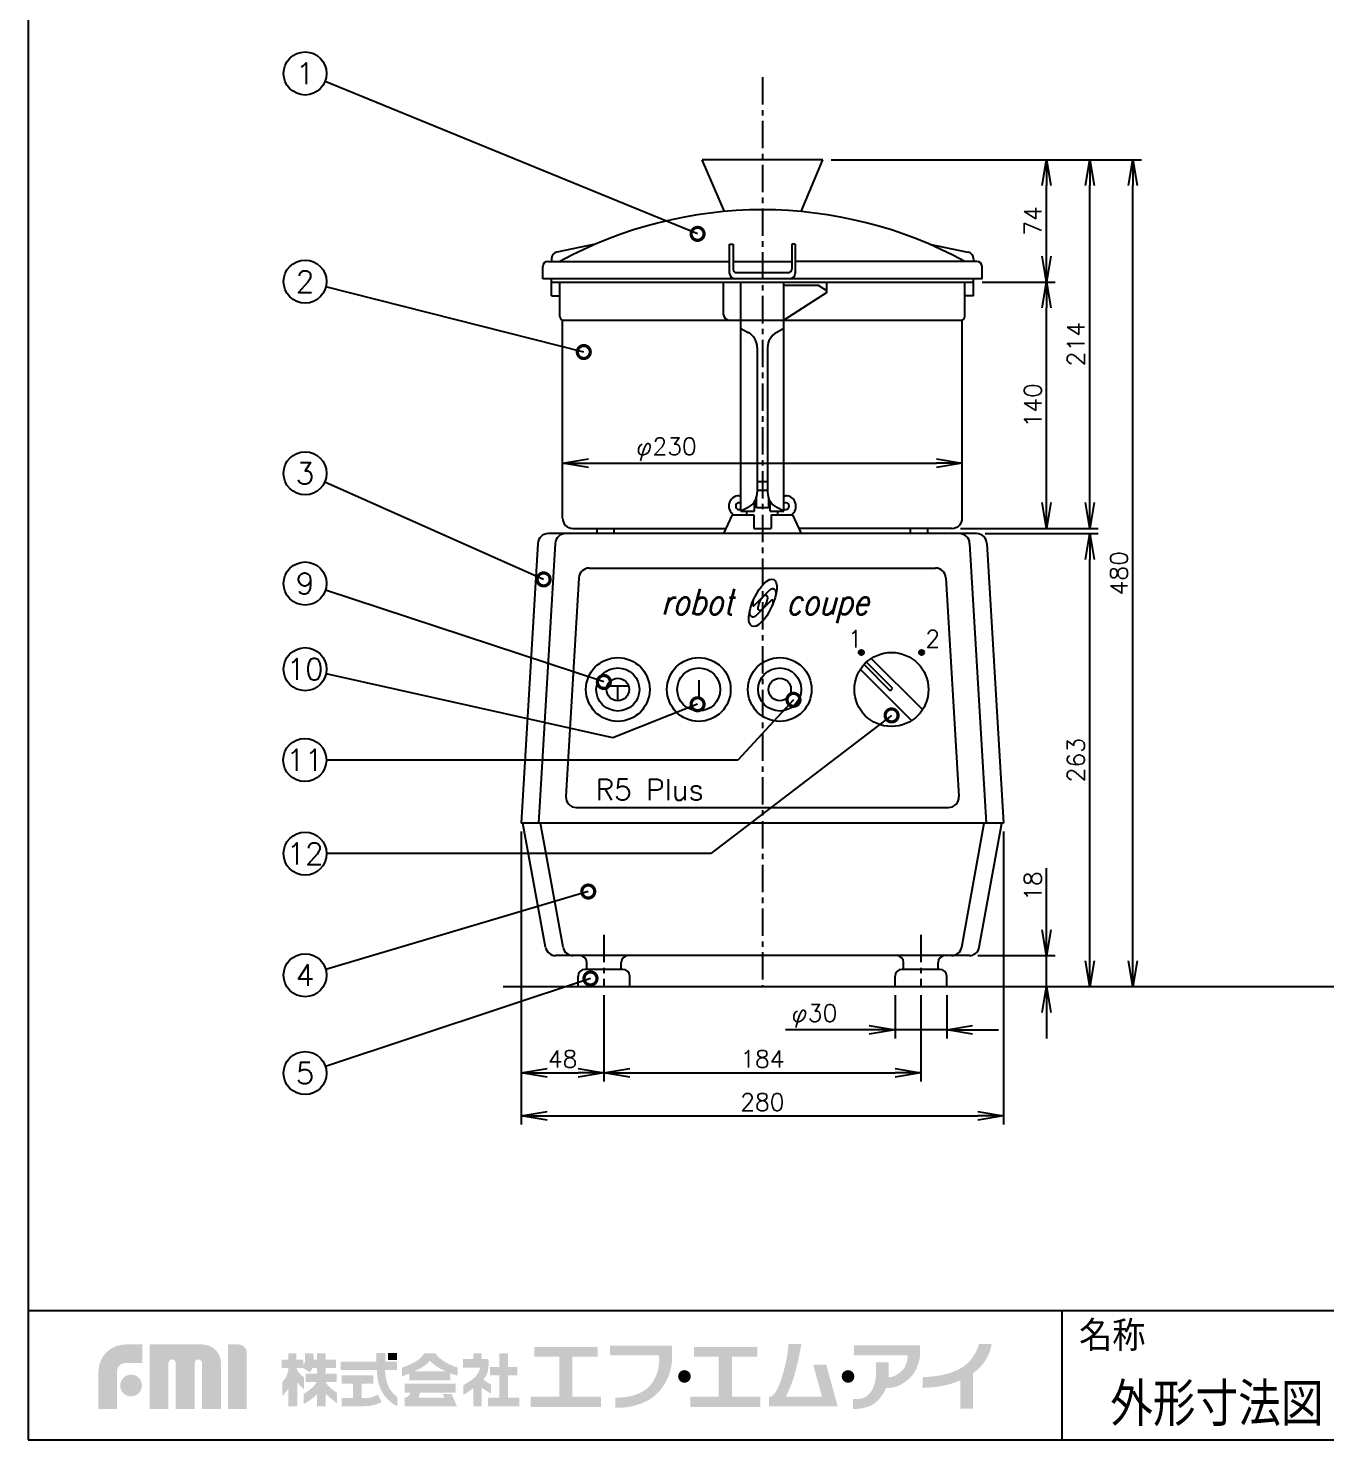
# Model space of a CAD drawing. Extents: x 115 to 2025, y 0 to 1377.
# Drawn here: x 115 to 868, y 0 to 819 of the extents above; entities that cross this region are included whole.
import ezdxf
from ezdxf.enums import TextEntityAlignment as Align

# ---------------------------------------------------------------- set-up
doc = ezdxf.new("R2010")
doc.units = 0
doc.header["$LTSCALE"] = 0.5
doc.header["$PDMODE"] = 3
doc.linetypes.add('CENTER', pattern=[50.8, 31.75, -6.35, 6.35, -6.35])
doc.layers.get('0').update_dxf_attribs({"linetype": 'CONTINUOUS'})
doc.layers.get('DEFPOINTS').update_dxf_attribs({"linetype": 'CONTINUOUS'})
for name, color, linetype in [('DANMEN', 7, 'CONTINUOUS'), ('SUNPOU', 7, 'CONTINUOUS'), ('WAKU', 7, 'CONTINUOUS')]:
    doc.layers.add(name, color=color, linetype=linetype)
doc.styles.get("Standard").update_dxf_attribs({"font": 'ROMANS', "bigfont": 'EXTFONT.shx'})
doc.dimstyles.get("Standard").update_dxf_attribs({"dimscale": 5, "dimtxt": 2, "dimasz": 3, "dimexe": 1, "dimexo": 1, "dimgap": 0.6, "dimtad": 3, "dimdec": 0, "dimzin": 0, "dimdsep": 46, "dimtxsty": 'STANDARD', "dimblk1": 'OPEN', "dimblk2": 'OPEN', "dimsah": 1, "dimcen": 1.5, "dimadec": 0, "dimazin": 0, "dimtfac": 1, "dimtdec": 0, "dimtmove": 0, "dimatfit": 0, "dimldrblk": 'DOTSMALL', "dimfxl": 1, "dimtvp": 1, "dimtolj": 1, "dimtzin": 0, "dimarcsym": 0})

# ---------------------------------------------------------------- blocks, each defined once
blk = doc.blocks.new('_DotSmall')
at = {"color": 0, "linetype": 'ByBlock', "const_width": 0.5}
blk.add_lwpolyline([(-0.0625, 0, 1), (0.0625, 0, 1)], format="xyb", close=True, dxfattribs=at)
blk = doc.blocks.new('_OPEN')
at = {"color": 0, "linetype": 'ByBlock'}
for p, q in [((-1, 0.167), (0, 0)), ((0, 0), (-1, -0.167)), ((0, 0), (-1, 0))]:
    blk.add_line(p, q, dxfattribs=at)
blk = doc.blocks.new('*D6')
at = {"layer": 'DEFPOINTS', "color": 0}
for p in [(425.18, 567.02), (657.18, 567.02), (657.18, 567.02)]:
    blk.add_point(p, dxfattribs=at)
at = {"layer": 'SUNPOU', "color": 0, "lineweight": -2}
blk.add_line((440.18, 567.02), (642.18, 567.02), dxfattribs=at)
at = {"layer": 'SUNPOU', "color": 0, "lineweight": -2, "xscale": 15, "yscale": 15, "zscale": 15, "rotation": 180}
blk.add_blockref('_OPEN', (425.18, 567.02), dxfattribs=at)
at = {"layer": 'SUNPOU', "color": 0, "lineweight": -2, "xscale": 15, "yscale": 15, "zscale": 15}
blk.add_blockref('_OPEN', (657.18, 567.02), dxfattribs=at)
at = {"layer": 'SUNPOU', "color": 0, "insert": (485.5, 575.02), "char_height": 10, "attachment_point": 5}
blk.add_mtext('\\A1;φ230', dxfattribs=at)
blk = doc.blocks.new('*D7')
at = {"layer": 'DEFPOINTS', "color": 0}
for p in [(618.18, 263.04), (648.18, 263.04), (618.18, 238.04)]:
    blk.add_point(p, dxfattribs=at)
at = {"layer": 'SUNPOU', "color": 0, "lineweight": -2}
for p, q in [((618.18, 258.04), (618.18, 233.04)), ((648.18, 258.04), (648.18, 233.04)), ((603.18, 238.04), (554.56, 238.04)), ((648.18, 238.04), (618.18, 238.04)), ((663.18, 238.04), (678.18, 238.04))]:
    blk.add_line(p, q, dxfattribs=at)
at = {"layer": 'SUNPOU', "color": 0, "lineweight": -2, "xscale": 15, "yscale": 15, "zscale": 15}
blk.add_blockref('_OPEN', (618.18, 238.04), dxfattribs=at)
at = {"layer": 'SUNPOU', "color": 0, "lineweight": -2, "xscale": 15, "yscale": 15, "zscale": 15, "rotation": 180}
blk.add_blockref('_OPEN', (648.18, 238.04), dxfattribs=at)
at = {"layer": 'SUNPOU', "color": 0, "insert": (571.37, 246.04), "char_height": 10, "attachment_point": 5}
blk.add_mtext('\\A1;φ30', dxfattribs=at)
blk = doc.blocks.new('*D8')
at = {"layer": 'DEFPOINTS', "color": 0}
for p in [(449.18, 263.04), (633.18, 263.04), (633.18, 213.04)]:
    blk.add_point(p, dxfattribs=at)
at = {"layer": 'SUNPOU', "color": 0, "lineweight": -2}
for p, q in [((449.18, 258.04), (449.18, 208.04)), ((633.18, 258.04), (633.18, 208.04)), ((464.18, 213.04), (618.18, 213.04))]:
    blk.add_line(p, q, dxfattribs=at)
at = {"layer": 'SUNPOU', "color": 0, "lineweight": -2, "xscale": 15, "yscale": 15, "zscale": 15, "rotation": 180}
blk.add_blockref('_OPEN', (449.18, 213.04), dxfattribs=at)
at = {"layer": 'SUNPOU', "color": 0, "lineweight": -2, "xscale": 15, "yscale": 15, "zscale": 15}
blk.add_blockref('_OPEN', (633.18, 213.04), dxfattribs=at)
at = {"layer": 'SUNPOU', "color": 0, "insert": (541.18, 221.04), "char_height": 10, "attachment_point": 5}
blk.add_mtext('\\A1;184', dxfattribs=at)
blk = doc.blocks.new('*D9')
at = {"layer": 'DEFPOINTS', "color": 0}
for p in [(401.18, 358.04), (681.18, 358.04), (681.18, 188.04)]:
    blk.add_point(p, dxfattribs=at)
at = {"layer": 'SUNPOU', "color": 0, "lineweight": -2}
for p, q in [((401.18, 353.04), (401.18, 183.04)), ((681.18, 353.04), (681.18, 183.04)), ((416.18, 188.04), (666.18, 188.04))]:
    blk.add_line(p, q, dxfattribs=at)
at = {"layer": 'SUNPOU', "color": 0, "lineweight": -2, "xscale": 15, "yscale": 15, "zscale": 15, "rotation": 180}
blk.add_blockref('_OPEN', (401.18, 188.04), dxfattribs=at)
at = {"layer": 'SUNPOU', "color": 0, "lineweight": -2, "xscale": 15, "yscale": 15, "zscale": 15}
blk.add_blockref('_OPEN', (681.18, 188.04), dxfattribs=at)
at = {"layer": 'SUNPOU', "color": 0, "insert": (541.18, 196.04), "char_height": 10, "attachment_point": 5}
blk.add_mtext('\\A1;280', dxfattribs=at)
blk = doc.blocks.new('*D10')
at = {"layer": 'DEFPOINTS', "color": 0}
for p in [(661.17, 281.04), (706.18, 281.04), (648.18, 263.04)]:
    blk.add_point(p, dxfattribs=at)
at = {"layer": 'SUNPOU', "color": 0, "lineweight": -2}
for p, q in [((706.18, 296.04), (706.18, 331.81)), ((666.17, 281.04), (711.18, 281.04)), ((706.18, 263.04), (706.18, 281.04)), ((653.18, 263.04), (711.18, 263.04)), ((706.18, 248.04), (706.18, 233.04))]:
    blk.add_line(p, q, dxfattribs=at)
at = {"layer": 'SUNPOU', "color": 0, "lineweight": -2, "xscale": 15, "yscale": 15, "zscale": 15}
for p, rotation in [((706.18, 281.04), 270), ((706.18, 263.04), 90)]:
    blk.add_blockref('_OPEN', p, dxfattribs=dict(at, rotation=rotation))
at = {"layer": 'SUNPOU', "color": 0, "insert": (698.18, 321.42), "char_height": 10, "attachment_point": 5, "rotation": 90}
blk.add_mtext('\\A1;18', dxfattribs=at)
blk = doc.blocks.new('*D11')
at = {"layer": 'DEFPOINTS', "color": 0}
for p in [(665.52, 526.04), (731.18, 526.04), (648.18, 263.04)]:
    blk.add_point(p, dxfattribs=at)
at = {"layer": 'SUNPOU', "color": 0, "lineweight": -2}
for p, q in [((670.52, 526.04), (736.18, 526.04)), ((731.18, 278.04), (731.18, 511.04)), ((653.18, 263.04), (736.18, 263.04))]:
    blk.add_line(p, q, dxfattribs=at)
at = {"layer": 'SUNPOU', "color": 0, "lineweight": -2, "xscale": 15, "yscale": 15, "zscale": 15}
for p, rotation in [((731.18, 526.04), 90), ((731.18, 263.04), 270)]:
    blk.add_blockref('_OPEN', p, dxfattribs=dict(at, rotation=rotation))
at = {"layer": 'SUNPOU', "color": 0, "insert": (723.18, 394.54), "char_height": 10, "attachment_point": 5, "rotation": 90}
blk.add_mtext('\\A1;263', dxfattribs=at)
blk = doc.blocks.new('*D12')
at = {"layer": 'DEFPOINTS', "color": 0}
for p in [(576.18, 743.04), (731.18, 743.04), (651.18, 529.04)]:
    blk.add_point(p, dxfattribs=at)
at = {"layer": 'SUNPOU', "color": 0, "lineweight": -2}
for p, q in [((581.18, 743.04), (736.18, 743.04)), ((731.18, 544.04), (731.18, 728.04)), ((656.18, 529.04), (736.18, 529.04))]:
    blk.add_line(p, q, dxfattribs=at)
at = {"layer": 'SUNPOU', "color": 0, "lineweight": -2, "xscale": 15, "yscale": 15, "zscale": 15}
for p, rotation in [((731.18, 743.04), 90), ((731.18, 529.04), 270)]:
    blk.add_blockref('_OPEN', p, dxfattribs=dict(at, rotation=rotation))
at = {"layer": 'SUNPOU', "color": 0, "insert": (723.18, 636.04), "char_height": 10, "attachment_point": 5, "rotation": 90}
blk.add_mtext('\\A1;214', dxfattribs=at)
blk = doc.blocks.new('*D13')
at = {"layer": 'DEFPOINTS', "color": 0}
for p in [(663.68, 672.04), (706.18, 672.04), (651.18, 529.04)]:
    blk.add_point(p, dxfattribs=at)
at = {"layer": 'SUNPOU', "color": 0, "lineweight": -2}
for p, q in [((668.68, 672.04), (711.18, 672.04)), ((706.18, 544.04), (706.18, 657.04)), ((656.18, 529.04), (711.18, 529.04))]:
    blk.add_line(p, q, dxfattribs=at)
at = {"layer": 'SUNPOU', "color": 0, "lineweight": -2, "xscale": 15, "yscale": 15, "zscale": 15}
for p, rotation in [((706.18, 672.04), 90), ((706.18, 529.04), 270)]:
    blk.add_blockref('_OPEN', p, dxfattribs=dict(at, rotation=rotation))
at = {"layer": 'SUNPOU', "color": 0, "insert": (698.18, 600.54), "char_height": 10, "attachment_point": 5, "rotation": 90}
blk.add_mtext('\\A1;140', dxfattribs=at)
blk = doc.blocks.new('*D14')
at = {"layer": 'DEFPOINTS', "color": 0}
for p in [(576.18, 743.04), (706.18, 743.04), (663.68, 672.04)]:
    blk.add_point(p, dxfattribs=at)
at = {"layer": 'SUNPOU', "color": 0, "lineweight": -2}
for p, q in [((581.18, 743.04), (711.18, 743.04)), ((706.18, 687.04), (706.18, 728.04)), ((668.68, 672.04), (711.18, 672.04))]:
    blk.add_line(p, q, dxfattribs=at)
at = {"layer": 'SUNPOU', "color": 0, "lineweight": -2, "xscale": 15, "yscale": 15, "zscale": 15}
for p, rotation in [((706.18, 743.04), 90), ((706.18, 672.04), 270)]:
    blk.add_blockref('_OPEN', p, dxfattribs=dict(at, rotation=rotation))
at = {"layer": 'SUNPOU', "color": 0, "insert": (698.18, 707.54), "char_height": 10, "attachment_point": 5, "rotation": 90}
blk.add_mtext('\\A1;74', dxfattribs=at)
blk = doc.blocks.new('*D15')
at = {"layer": 'DEFPOINTS', "color": 0}
for p in [(576.18, 743.04), (756.18, 743.04), (648.18, 263.04)]:
    blk.add_point(p, dxfattribs=at)
at = {"layer": 'SUNPOU', "color": 0, "lineweight": -2}
for p, q in [((581.18, 743.04), (761.18, 743.04)), ((756.18, 278.04), (756.18, 728.04)), ((653.18, 263.04), (761.18, 263.04))]:
    blk.add_line(p, q, dxfattribs=at)
at = {"layer": 'SUNPOU', "color": 0, "lineweight": -2, "xscale": 15, "yscale": 15, "zscale": 15}
for p, rotation in [((756.18, 743.04), 90), ((756.18, 263.04), 270)]:
    blk.add_blockref('_OPEN', p, dxfattribs=dict(at, rotation=rotation))
at = {"layer": 'SUNPOU', "color": 0, "insert": (748.18, 503.04), "char_height": 10, "attachment_point": 5, "rotation": 90}
blk.add_mtext('\\A1;480', dxfattribs=at)
blk = doc.blocks.new('*D23')
at = {"layer": 'DEFPOINTS', "color": 0}
for p in [(401.18, 358.04), (449.18, 263.04), (449.18, 213.04)]:
    blk.add_point(p, dxfattribs=at)
at = {"layer": 'SUNPOU', "color": 0, "lineweight": -2}
for p, q in [((401.18, 353.04), (401.18, 208.04)), ((449.18, 258.04), (449.18, 208.04)), ((416.18, 213.04), (434.18, 213.04))]:
    blk.add_line(p, q, dxfattribs=at)
at = {"layer": 'SUNPOU', "color": 0, "lineweight": -2, "xscale": 15, "yscale": 15, "zscale": 15, "rotation": 180}
blk.add_blockref('_OPEN', (401.18, 213.04), dxfattribs=at)
at = {"layer": 'SUNPOU', "color": 0, "lineweight": -2, "xscale": 15, "yscale": 15, "zscale": 15}
blk.add_blockref('_OPEN', (449.18, 213.04), dxfattribs=at)
at = {"layer": 'SUNPOU', "color": 0, "insert": (425.18, 221.04), "char_height": 10, "attachment_point": 5}
blk.add_mtext('\\A1;48', dxfattribs=at)

msp = doc.modelspace()

# ---------------------------------------------------------------- hatches: boundary and pattern name
at = {"layer": 'WAKU'}
h = msp.add_hatch(color=1, dxfattribs=at)
edge = h.paths.add_edge_path()
edge.add_spline(control_points=[(155.78, 17.85), (155.78, 17.85), (155.78, 39.66), (155.78, 39.66), (155.78, 48.29), (162.8, 55.31), (171.43, 55.31), (171.43, 55.31), (181.16, 55.31), (181.16, 55.31), (181.16, 55.31), (181.16, 44.53), (181.16, 44.53), (181.16, 44.53), (171.43, 44.53), (171.43, 44.53), (168.75, 44.53), (166.56, 42.34), (166.56, 39.66), (166.56, 39.66), (166.56, 17.85), (166.56, 17.85), (166.56, 17.85), (155.78, 17.85), (155.78, 17.85)], knot_values=[0, 0, 0, 0, 1, 1, 1, 2, 2, 2, 3, 3, 3, 4, 4, 4, 5, 5, 5, 6, 6, 6, 7, 7, 7, 8, 8, 8, 8], degree=3, periodic=0)
h = msp.add_hatch(color=1, dxfattribs=at)
edge = h.paths.add_edge_path()
edge.add_spline(control_points=[(226.74, 17.85), (226.74, 17.85), (215.86, 17.85), (215.86, 17.85), (215.86, 17.85), (215.86, 44.54), (215.86, 44.54), (215.86, 45.7), (214.92, 46.64), (213.76, 46.64), (212.6, 46.64), (211.66, 45.7), (211.66, 44.54), (211.66, 44.54), (211.66, 17.85), (211.66, 17.85), (211.66, 17.85), (200.62, 17.85), (200.62, 17.85), (200.62, 17.85), (200.62, 44.54), (200.62, 44.54), (200.62, 45.7), (199.69, 46.64), (198.53, 46.64), (197.36, 46.64), (196.42, 45.7), (196.42, 44.54), (196.42, 44.54), (196.42, 17.85), (196.42, 17.85), (196.42, 17.85), (185.4, 17.85), (185.4, 17.85), (185.4, 17.85), (185.4, 55.31), (185.4, 55.31), (185.4, 55.31), (201.24, 55.31), (201.24, 55.31), (201.24, 55.31), (216.11, 55.31), (216.11, 55.31), (222.05, 55.31), (226.89, 50.48), (226.89, 44.54), (226.89, 44.54), (226.89, 43.54), (226.89, 43.54), (226.89, 41.88), (226.89, 17.85), (226.89, 17.85), (226.89, 17.85), (226.74, 17.85), (226.74, 17.85)], knot_values=[0, 0, 0, 0, 1, 1, 1, 2, 2, 2, 3, 3, 3, 4, 4, 4, 5, 5, 5, 6, 6, 6, 7, 7, 7, 8, 8, 8, 9, 9, 9, 10, 10, 10, 11, 11, 11, 12, 12, 12, 13, 13, 13, 14, 14, 14, 15, 15, 15, 16, 16, 16, 17, 17, 17, 18, 18, 18, 18], degree=3, periodic=0)
h = msp.add_hatch(color=1, dxfattribs=at)
edge = h.paths.add_edge_path()
edge.add_spline(control_points=[(231.05, 17.85), (231.05, 17.85), (231.05, 55.33), (231.05, 55.33), (231.05, 55.33), (236.97, 55.33), (236.97, 55.33), (239.66, 55.33), (241.84, 53.15), (241.84, 50.46), (241.84, 50.46), (241.84, 17.85), (241.84, 17.85), (241.84, 17.85), (231.05, 17.85), (231.05, 17.85)], knot_values=[0, 0, 0, 0, 1, 1, 1, 2, 2, 2, 3, 3, 3, 4, 4, 4, 5, 5, 5, 5], degree=3, periodic=0)
h = msp.add_hatch(color=1, dxfattribs=at)
edge = h.paths.add_edge_path(flags=16)
edge.add_spline(control_points=[(294.19, 27.33), (294.19, 27.33), (292.22, 28.6), (290.19, 30.35), (288.97, 31.4), (288.13, 32.65), (287.66, 33.48), (287.66, 33.48), (287.66, 33.58), (287.66, 33.58), (287.66, 33.58), (294.1, 33.58), (294.1, 33.58), (294.1, 33.58), (294.1, 38.36), (294.1, 38.36), (294.1, 38.36), (287.66, 38.36), (287.66, 38.36), (287.66, 38.36), (287.66, 41.73), (287.66, 41.73), (287.66, 41.73), (293.7, 41.73), (293.7, 41.73), (293.7, 41.73), (293.7, 46.51), (293.7, 46.51), (293.7, 46.51), (287.66, 46.51), (287.66, 46.51), (287.66, 46.51), (287.66, 50.09), (287.66, 50.09), (287.66, 50.09), (282.6, 50.09), (282.6, 50.09), (282.6, 50.09), (282.6, 46.51), (282.6, 46.51), (282.6, 46.51), (280.76, 46.51), (280.76, 46.51), (280.68, 48.6), (280.35, 50.17), (280.35, 50.17), (280.35, 50.17), (275.64, 50.17), (275.64, 50.17), (275.64, 50.17), (275.71, 46.23), (275.64, 45.38), (275.6, 44.9), (275.13, 44.13), (274.73, 43.56), (274.73, 43.56), (274.73, 46.51), (274.73, 46.51), (274.73, 46.51), (270.6, 46.51), (270.6, 46.51), (270.6, 46.51), (270.6, 50.17), (270.6, 50.17), (270.6, 50.17), (266.06, 50.17), (266.06, 50.17), (266.06, 50.17), (266.06, 46.51), (266.06, 46.51), (266.06, 46.51), (262.08, 46.51), (262.08, 46.51), (262.08, 46.51), (262.08, 41.66), (262.08, 41.66), (262.08, 41.66), (266.06, 41.66), (266.06, 41.66), (266.06, 41.66), (266.06, 41.59), (266.06, 41.59), (265.95, 40.74), (265.46, 37.51), (264.55, 36.11), (263.49, 34.5), (262.44, 33.65), (262.44, 33.65), (262.44, 33.65), (262.44, 25.37), (262.44, 25.37), (262.44, 25.37), (264.98, 28), (266.06, 29.81), (266.06, 29.81), (266.06, 19.43), (266.06, 19.43), (266.06, 19.43), (270.6, 19.43), (270.6, 19.43), (270.6, 19.43), (270.6, 19.46), (270.6, 19.46), (270.6, 19.46), (271.22, 19.46), (271.22, 19.46), (271.22, 19.46), (271.22, 33.35), (271.22, 33.35), (272.38, 31.65), (275.01, 29.23), (275.01, 29.23), (275.01, 29.23), (275.01, 36.25), (275.01, 36.25), (275.01, 36.25), (273.05, 37.8), (272.13, 38.93), (271.4, 39.83), (270.9, 41.16), (270.73, 41.66), (270.73, 41.66), (274.38, 41.66), (274.38, 41.66), (274.38, 41.66), (278.59, 39.14), (278.59, 39.14), (278.59, 39.14), (279.46, 40.25), (280.09, 41.73), (280.09, 41.73), (282.6, 41.73), (282.6, 41.73), (282.6, 41.73), (282.6, 38.36), (282.6, 38.36), (282.6, 38.36), (276.04, 38.36), (276.04, 38.36), (276.04, 38.36), (276.04, 33.58), (276.04, 33.58), (276.04, 33.58), (282.44, 33.58), (282.44, 33.58), (282.03, 32.71), (281.09, 31.16), (279.15, 29.65), (276.28, 27.4), (274.87, 26.63), (274.87, 26.63), (274.87, 26.63), (274.87, 20.66), (274.87, 20.66), (274.87, 20.66), (280.7, 24.03), (282.6, 26.49), (282.6, 26.49), (282.6, 19.46), (282.6, 19.46), (282.6, 19.46), (287.66, 19.46), (287.66, 19.46), (287.66, 19.46), (287.66, 26.67), (287.66, 26.67), (290.01, 24.4), (294.19, 21.15), (294.19, 21.15), (294.19, 21.15), (294.19, 27.33), (294.19, 27.33)], knot_values=[0, 0, 0, 0, 1, 1, 1, 2, 2, 2, 3, 3, 3, 4, 4, 4, 5, 5, 5, 6, 6, 6, 7, 7, 7, 8, 8, 8, 9, 9, 9, 10, 10, 10, 11, 11, 11, 12, 12, 12, 13, 13, 13, 14, 14, 14, 15, 15, 15, 16, 16, 16, 17, 17, 17, 18, 18, 18, 19, 19, 19, 20, 20, 20, 21, 21, 21, 22, 22, 22, 23, 23, 23, 24, 24, 24, 25, 25, 25, 26, 26, 26, 27, 27, 27, 28, 28, 28, 29, 29, 29, 30, 30, 30, 31, 31, 31, 32, 32, 32, 33, 33, 33, 34, 34, 34, 35, 35, 35, 36, 36, 36, 37, 37, 37, 38, 38, 38, 39, 39, 39, 40, 40, 40, 41, 41, 41, 42, 42, 42, 43, 43, 43, 44, 44, 44, 45, 45, 45, 46, 46, 46, 47, 47, 47, 48, 48, 48, 49, 49, 49, 50, 50, 50, 51, 51, 51, 52, 52, 52, 53, 53, 53, 54, 54, 54, 55, 55, 55, 56, 56, 56, 57, 57, 57, 57], degree=3, periodic=0)
h = msp.add_hatch(color=1, dxfattribs=at)
edge = h.paths.add_edge_path()
edge.add_spline(control_points=[(324.59, 30), (323.65, 31.73), (322.93, 33.91), (322.57, 36.02), (322.28, 37.71), (322.18, 39.45), (322.14, 40.54), (322.14, 40.54), (329.04, 40.54), (329.04, 40.54), (329.04, 40.54), (329.04, 45.32), (329.04, 45.32), (329.04, 45.32), (322.22, 45.32), (322.22, 45.32), (322.22, 45.32), (322.22, 50.44), (322.22, 50.44), (322.22, 50.44), (317.16, 50.44), (317.16, 50.44), (317.16, 50.44), (317.16, 45.32), (317.16, 45.32), (317.16, 45.32), (296.37, 45.32), (296.37, 45.32), (296.37, 45.32), (296.37, 40.54), (296.37, 40.54), (296.37, 40.54), (317.37, 40.54), (317.37, 40.54), (317.41, 39.31), (317.53, 37.27), (317.88, 35.22), (318.33, 32.63), (319.27, 29.91), (320.45, 27.75), (323.06, 23.02), (327.45, 20.44), (327.86, 20.19), (328.26, 19.94), (329.28, 19.53), (329.28, 19.53), (329.28, 19.53), (329.28, 24.83), (329.28, 24.83), (328.06, 25.71), (325.95, 27.53), (324.59, 30)], knot_values=[0, 0, 0, 0, 1, 1, 1, 2, 2, 2, 3, 3, 3, 4, 4, 4, 5, 5, 5, 6, 6, 6, 7, 7, 7, 8, 8, 8, 9, 9, 9, 10, 10, 10, 11, 11, 11, 12, 12, 12, 13, 13, 13, 14, 14, 14, 15, 15, 15, 16, 16, 16, 17, 17, 17, 17], degree=3, periodic=0)
for points in [[(329.04, 46.37), (323.83, 46.37), (323.83, 50.44), (329.04, 50.44)], [(393.46, 24.35), (393.46, 37.32), (398.91, 37.32), (398.91, 42.19), (393.46, 42.19), (393.46, 50.16), (388.54, 50.16), (388.54, 42.19), (383.02, 42.19), (383.02, 37.32), (388.54, 37.32), (388.54, 24.35), (381.85, 24.35), (381.85, 19.42), (400.08, 19.42), (400.08, 24.35)], [(430.86, 25), (430.86, 48.15), (445.65, 48.15), (445.65, 53.89), (408.87, 53.89), (408.87, 48.15), (423.27, 48.15), (423.27, 25), (406.73, 25), (406.73, 19.06), (447.4, 19.06), (447.4, 25)], [(523.48, 25), (523.48, 48.15), (538.26, 48.15), (538.26, 53.89), (501.49, 53.89), (501.49, 48.15), (515.89, 48.15), (515.89, 25), (499.35, 25), (499.35, 19.06), (540.02, 19.06), (540.02, 25)]]:
    msp.add_hatch(color=1, dxfattribs=at).paths.add_polyline_path(points)
h = msp.add_hatch(color=1, dxfattribs=at)
edge = h.paths.add_edge_path()
edge.add_spline(control_points=[(338.77, 39.64), (340.28, 40.3), (341.67, 40.94), (342.48, 41.4), (345.01, 42.84), (347.48, 44.65), (347.93, 45.88), (348.01, 45.89), (348.11, 45.94), (348.26, 45.86), (348.28, 45.55), (351.03, 43.25), (353.12, 41.92), (354.52, 41.04), (356.02, 40.28), (357.47, 39.64), (357.47, 39.64), (338.77, 39.64), (338.77, 39.64)], knot_values=[0, 0, 0, 0, 1, 1, 1, 2, 2, 2, 3, 3, 3, 4, 4, 4, 5, 5, 5, 6, 6, 6, 6], degree=3, periodic=0)
edge = h.paths.add_edge_path(flags=16)
edge.add_spline(control_points=[(364.28, 41.86), (364.28, 41.86), (361.16, 42.86), (357.85, 44.65), (353.19, 47.18), (351.5, 50.1), (351.5, 50.1), (351.5, 50.1), (344.82, 50.1), (344.82, 50.1), (344.82, 50.1), (343.07, 46.98), (338.92, 44.84), (334.77, 42.7), (331.98, 41.86), (331.98, 41.86), (331.98, 41.86), (331.98, 36.8), (331.98, 36.8), (331.98, 36.8), (334, 37.6), (336.32, 38.58), (336.32, 38.58), (336.32, 34.6), (336.32, 34.6), (336.32, 34.6), (360.08, 34.6), (360.08, 34.6), (360.08, 34.6), (360.08, 38.57), (360.08, 38.57), (362.49, 37.66), (364.28, 37.19), (364.28, 37.19), (364.28, 37.19), (364.28, 41.86), (364.28, 41.86)], knot_values=[0, 0, 0, 0, 1, 1, 1, 2, 2, 2, 3, 3, 3, 4, 4, 4, 5, 5, 5, 6, 6, 6, 7, 7, 7, 8, 8, 8, 9, 9, 9, 10, 10, 10, 11, 11, 11, 12, 12, 12, 12], degree=3, periodic=0)
h = msp.add_hatch(color=1, dxfattribs=at)
edge = h.paths.add_edge_path()
edge.add_spline(control_points=[(383.54, 32.13), (383.54, 32.13), (381.34, 33.36), (380.3, 34.14), (379.88, 34.45), (379.54, 34.82), (379.26, 35.14), (380.05, 36.02), (380.71, 36.93), (381.14, 37.84), (382.76, 41.28), (382.12, 46.86), (382.12, 46.86), (382.12, 46.86), (378.29, 46.86), (378.29, 46.86), (378.29, 46.86), (378.29, 50.16), (378.29, 50.16), (378.29, 50.16), (373.29, 50.16), (373.29, 50.16), (373.29, 50.16), (373.29, 46.86), (373.29, 46.86), (373.29, 46.86), (367.46, 46.86), (367.46, 46.86), (367.46, 46.86), (367.46, 41.92), (367.46, 41.92), (367.46, 41.92), (377.24, 41.92), (377.24, 41.92), (377.08, 39.73), (375.28, 36.99), (373.49, 35.57), (371.6, 34.08), (367.63, 31.68), (367.63, 31.68), (367.63, 31.68), (367.63, 26.1), (367.63, 26.1), (367.63, 26.1), (369.4, 27.01), (372.06, 29.02), (372.45, 29.32), (372.93, 29.67), (373.42, 30.04), (373.42, 30.04), (373.42, 19.42), (373.42, 19.42), (373.42, 19.42), (378.23, 19.42), (378.23, 19.42), (378.23, 19.42), (378.23, 30.27), (378.23, 30.27), (380.43, 28.62), (383.54, 26.88), (383.54, 26.88), (383.54, 26.88), (383.54, 32.13), (383.54, 32.13)], knot_values=[0, 0, 0, 0, 1, 1, 1, 2, 2, 2, 3, 3, 3, 4, 4, 4, 5, 5, 5, 6, 6, 6, 7, 7, 7, 8, 8, 8, 9, 9, 9, 10, 10, 10, 11, 11, 11, 12, 12, 12, 13, 13, 13, 14, 14, 14, 15, 15, 15, 16, 16, 16, 17, 17, 17, 18, 18, 18, 19, 19, 19, 20, 20, 20, 21, 21, 21, 21], degree=3, periodic=0)
h = msp.add_hatch(color=1, dxfattribs=at)
edge = h.paths.add_edge_path()
edge.add_spline(control_points=[(488.75, 49.02), (488.75, 49.02), (488.75, 50.06), (488.75, 50.06), (488.76, 50.73), (488.77, 51.12), (488.75, 51.17), (488.75, 51.17), (488.75, 54.67), (488.75, 54.67), (488.75, 54.67), (452.69, 54.67), (452.69, 54.67), (452.69, 54.67), (452.69, 49.02), (452.69, 49.02), (452.69, 49.02), (481.18, 49.02), (481.18, 49.02), (481.32, 47.05), (481.43, 42.9), (480.27, 39.37), (479.06, 35.68), (477.51, 33.01), (475.36, 30.8), (471.02, 26.3), (462.93, 24.17), (455.8, 24.48), (455.8, 24.48), (455.8, 24.47), (455.8, 24.47), (455.8, 24.47), (455.8, 18.59), (455.8, 18.59), (455.8, 18.59), (455.8, 18.58), (455.8, 18.58), (464.54, 18.2), (474.66, 21.22), (480.13, 26.87), (482.74, 29.58), (485.09, 32.85), (486.75, 37.09), (488.34, 41.12), (488.74, 44.79), (488.74, 47.37), (488.73, 47.99), (488.73, 48.54), (488.74, 49.02), (488.74, 49.02), (488.75, 49.02), (488.75, 49.02)], knot_values=[0, 0, 0, 0, 1, 1, 1, 2, 2, 2, 3, 3, 3, 4, 4, 4, 5, 5, 5, 6, 6, 6, 7, 7, 7, 8, 8, 8, 9, 9, 9, 10, 10, 10, 11, 11, 11, 12, 12, 12, 13, 13, 13, 14, 14, 14, 15, 15, 15, 16, 16, 16, 17, 17, 17, 17], degree=3, periodic=0)
h = msp.add_hatch(color=1, dxfattribs=at)
edge = h.paths.add_edge_path()
edge.add_spline(control_points=[(578.2, 43.65), (578.2, 43.65), (570.65, 43.65), (570.65, 43.65), (570.65, 43.65), (575.77, 25.11), (575.77, 25.11), (575.77, 25.11), (554.88, 25.11), (554.88, 25.11), (555.48, 26.27), (556.81, 29.05), (558.58, 33.87), (561.44, 41.68), (563.8, 55.58), (563.8, 55.58), (563.8, 55.58), (556.35, 55.58), (556.35, 55.58), (556.35, 55.58), (555.84, 46.26), (552.11, 35.08), (549.57, 27.44), (547.28, 25.54), (546.09, 25.11), (546.09, 25.11), (544.97, 25.11), (544.97, 25.11), (544.97, 25.11), (544.97, 19.33), (544.97, 19.33), (544.97, 19.33), (577.36, 19.33), (577.36, 19.33), (577.36, 19.33), (582.3, 19.33), (582.3, 19.33), (582.3, 19.33), (584.91, 19.33), (584.91, 19.33), (584.91, 19.33), (578.2, 43.65), (578.2, 43.65)], knot_values=[0, 0, 0, 0, 1, 1, 1, 2, 2, 2, 3, 3, 3, 4, 4, 4, 5, 5, 5, 6, 6, 6, 7, 7, 7, 8, 8, 8, 9, 9, 9, 10, 10, 10, 11, 11, 11, 12, 12, 12, 13, 13, 13, 14, 14, 14, 14], degree=3, periodic=0)
h = msp.add_hatch(color=1, dxfattribs=at)
edge = h.paths.add_edge_path()
edge.add_spline(control_points=[(632.75, 50.8), (632.75, 50.8), (632.75, 54.88), (632.75, 54.88), (632.75, 54.88), (594.26, 54.88), (594.26, 54.88), (594.26, 54.88), (594.26, 49.08), (594.26, 49.08), (594.26, 49.08), (625.63, 49.08), (625.63, 49.08), (625.52, 47.53), (624.97, 42.7), (622.25, 40.16), (618.98, 37.12), (616.6, 36.25), (614.42, 36.25), (614.41, 36.25), (614.4, 36.25), (614.38, 36.25), (614.84, 40.73), (614.34, 44.95), (614.34, 44.95), (614.34, 44.95), (606.95, 44.95), (606.95, 44.95), (606.95, 44.95), (607.43, 43.71), (607.1, 37.26), (606.73, 30.3), (603.69, 26.46), (601.01, 24.87), (598.32, 23.27), (593.82, 23.7), (593.82, 23.7), (593.82, 23.7), (593.82, 17.83), (593.82, 17.83), (593.82, 17.83), (596.14, 17.62), (601.22, 18.78), (605.72, 19.79), (609.6, 23.21), (612.46, 28.85), (612.53, 28.99), (612.81, 29.87), (612.87, 30.02), (616.36, 30.06), (620.34, 30.32), (626.02, 35.16), (630.44, 38.93), (632.17, 44.84), (632.62, 48.07), (632.62, 48.07), (632.75, 50.8), (632.75, 50.8)], knot_values=[0, 0, 0, 0, 1, 1, 1, 2, 2, 2, 3, 3, 3, 4, 4, 4, 5, 5, 5, 6, 6, 6, 7, 7, 7, 8, 8, 8, 9, 9, 9, 10, 10, 10, 11, 11, 11, 12, 12, 12, 13, 13, 13, 14, 14, 14, 15, 15, 15, 16, 16, 16, 17, 17, 17, 18, 18, 18, 19, 19, 19, 19], degree=3, periodic=0)
h = msp.add_hatch(color=1, dxfattribs=at)
edge = h.paths.add_edge_path()
edge.add_spline(control_points=[(674.23, 55.69), (674.23, 55.69), (666.91, 55.69), (666.91, 55.69), (666.89, 55.57), (664.79, 45.48), (654.9, 40.72), (651.18, 38.93), (647.89, 38.14), (645.1, 37.55), (638.95, 36.25), (634.42, 36.46), (634.37, 36.46), (634.37, 36.46), (634.05, 30.24), (634.05, 30.24), (634.26, 30.23), (639.39, 29.98), (646.39, 31.46), (649.17, 32.05), (652.38, 32.86), (656.11, 34.45), (656.11, 34.45), (656.11, 18.05), (656.11, 18.05), (656.11, 18.05), (663.36, 18.05), (663.36, 18.05), (663.36, 18.05), (663.36, 38.48), (663.36, 38.48), (673.54, 45.8), (674.12, 55.2), (674.23, 55.69)], knot_values=[0, 0, 0, 0, 1, 1, 1, 2, 2, 2, 3, 3, 3, 4, 4, 4, 5, 5, 5, 6, 6, 6, 7, 7, 7, 8, 8, 8, 9, 9, 9, 10, 10, 10, 11, 11, 11, 11], degree=3, periodic=0)
h = msp.add_hatch(color=1, dxfattribs=at)
edge = h.paths.add_edge_path()
edge.add_spline(control_points=[(168.39, 31.49), (168.39, 34.98), (171.22, 37.81), (174.71, 37.81), (178.19, 37.81), (181.02, 34.98), (181.02, 31.49), (181.02, 28.01), (178.19, 25.18), (174.71, 25.18), (171.22, 25.18), (168.39, 28.01), (168.39, 31.49)], knot_values=[0, 0, 0, 0, 1, 1, 1, 2, 2, 2, 3, 3, 3, 4, 4, 4, 4], degree=3, periodic=0)
h = msp.add_hatch(color=1, dxfattribs=at)
edge = h.paths.add_edge_path()
edge.add_spline(control_points=[(317.97, 26.18), (317.32, 25.84), (315.34, 24.9), (313.94, 24.58), (313.2, 24.42), (311.69, 24.21), (310.44, 24.21), (310.44, 24.21), (310.19, 24.21), (310.19, 24.21), (310.19, 24.21), (310.19, 24.21), (310.19, 24.21), (310.19, 24.21), (308.63, 24.21), (308.63, 24.21), (308.63, 24.21), (308.63, 32.59), (308.63, 32.59), (308.63, 32.59), (315.37, 32.59), (315.37, 32.59), (315.37, 32.59), (315.37, 37.32), (315.37, 37.32), (315.37, 37.32), (297.02, 37.32), (297.02, 37.32), (297.02, 37.32), (297.02, 32.59), (297.02, 32.59), (297.02, 32.59), (303.44, 32.59), (303.44, 32.59), (303.44, 32.59), (303.44, 24.21), (303.44, 24.21), (303.44, 24.21), (297.02, 24.22), (297.02, 24.22), (297.02, 24.22), (297.02, 19.48), (297.02, 19.48), (297.02, 19.48), (310.19, 19.5), (310.19, 19.5), (310.19, 19.5), (310.44, 19.5), (310.44, 19.5), (311.93, 19.5), (313.79, 19.69), (314.99, 19.97), (317.24, 20.48), (319.88, 21.84), (320.17, 21.99), (320.17, 21.99), (317.97, 26.18), (317.97, 26.18)], knot_values=[0, 0, 0, 0, 1, 1, 1, 2, 2, 2, 3, 3, 3, 4, 4, 4, 5, 5, 5, 6, 6, 6, 7, 7, 7, 8, 8, 8, 9, 9, 9, 10, 10, 10, 11, 11, 11, 12, 12, 12, 13, 13, 13, 14, 14, 14, 15, 15, 15, 16, 16, 16, 17, 17, 17, 18, 18, 18, 19, 19, 19, 19], degree=3, periodic=0)
h = msp.add_hatch(color=1, dxfattribs=at)
edge = h.paths.add_edge_path()
edge.add_spline(control_points=[(499.63, 36.76), (499.63, 34.72), (497.98, 33.07), (495.94, 33.07), (493.9, 33.07), (492.24, 34.72), (492.24, 36.76), (492.24, 38.8), (493.9, 40.45), (495.94, 40.45), (497.98, 40.45), (499.63, 38.8), (499.63, 36.76)], knot_values=[0, 0, 0, 0, 1, 1, 1, 2, 2, 2, 3, 3, 3, 4, 4, 4, 4], degree=3, periodic=0)
h = msp.add_hatch(color=1, dxfattribs=at)
edge = h.paths.add_edge_path()
edge.add_spline(control_points=[(594.59, 36.76), (594.59, 34.72), (592.93, 33.07), (590.89, 33.07), (588.85, 33.07), (587.2, 34.72), (587.2, 36.76), (587.2, 38.8), (588.85, 40.45), (590.89, 40.45), (592.93, 40.45), (594.59, 38.8), (594.59, 36.76)], knot_values=[0, 0, 0, 0, 1, 1, 1, 2, 2, 2, 3, 3, 3, 4, 4, 4, 4], degree=3, periodic=0)
h = msp.add_hatch(color=1, dxfattribs=at)
edge = h.paths.add_edge_path()
edge.add_spline(control_points=[(360.76, 26.6), (360.76, 26.6), (355.6, 26.6), (355.6, 26.6), (355.6, 26.6), (356.54, 24.51), (356.54, 24.51), (356.54, 24.51), (341.64, 24.51), (341.64, 24.51), (341.64, 24.51), (342.47, 27.38), (342.47, 27.38), (342.47, 27.38), (363.05, 27.38), (363.05, 27.38), (363.05, 27.38), (363.05, 32.54), (363.05, 32.54), (363.05, 32.54), (333.57, 32.54), (333.57, 32.54), (333.57, 32.54), (333.57, 27.38), (333.57, 27.38), (333.57, 27.38), (336.72, 27.38), (336.72, 27.38), (336.64, 26.93), (336.44, 26.16), (336, 25.72), (335.37, 25.09), (335.27, 24.95), (334.69, 24.7), (334.46, 24.61), (334.28, 24.56), (334.13, 24.51), (334.13, 24.51), (333.57, 24.51), (333.57, 24.51), (333.57, 24.51), (333.57, 19.45), (333.57, 19.45), (333.57, 19.45), (363.68, 19.45), (363.68, 19.45), (363.68, 19.45), (363.87, 19.45), (363.87, 19.45), (363.87, 19.45), (360.76, 26.6), (360.76, 26.6)], knot_values=[0, 0, 0, 0, 1, 1, 1, 2, 2, 2, 3, 3, 3, 4, 4, 4, 5, 5, 5, 6, 6, 6, 7, 7, 7, 8, 8, 8, 9, 9, 9, 10, 10, 10, 11, 11, 11, 12, 12, 12, 13, 13, 13, 14, 14, 14, 15, 15, 15, 16, 16, 16, 17, 17, 17, 17], degree=3, periodic=0)

# ---------------------------------------------------------------- linework, layer by layer
at = {"color": 2, "linetype": 'CENTER'}
for p, q in [((541.18, 790.99), (541.18, 263.04)), ((449.18, 293.04), (449.18, 263.04)), ((633.18, 293.04), (633.18, 263.04))]:
    msp.add_line(p, q, dxfattribs=at)
at = {"color": 2}
for p, q in [((519.1, 713.05), (506.18, 743.04)), ((576.18, 743.04), (506.18, 743.04)), ((563.68, 713.01), (576.18, 743.04)), ((444.2, 694.04), (421.87, 689.48)), ((522.18, 677.04), (522.18, 694.04)), ((522.18, 694.04), (524.18, 694.04)), ((524.18, 694.04), (524.18, 679.54)), ((558.18, 694.04), (558.18, 679.54)), ((560.18, 694.04), (558.18, 694.04)), ((560.18, 694.04), (560.18, 677.04)), ((638.15, 694.04), (660.48, 689.48)), ((413.68, 674.04), (413.68, 681.04)), ((416.68, 684.04), (522.18, 684.04)), ((418.68, 685.56), (418.68, 684.04)), ((524.18, 684.04), (558.18, 684.04)), ((665.68, 684.04), (560.18, 684.04)), ((663.68, 685.56), (663.68, 684.04)), ((668.68, 674.04), (668.68, 681.04)), ((668.68, 674.04), (413.68, 674.04)), ((418.68, 664.04), (418.68, 674.04)), ((418.68, 672.04), (663.68, 672.04)), ((423.68, 652.04), (423.68, 672.04)), ((518.68, 653.04), (518.68, 672.04)), ((526.18, 677.54), (556.18, 677.54)), ((528.68, 539.04), (528.68, 672.04)), ((553.68, 539.04), (553.68, 672.04)), ((578.68, 666.04), (578.68, 672.04)), ((658.68, 652.04), (658.68, 672.04)), ((663.68, 664.04), (663.68, 674.04)), ((418.68, 664.04), (423.68, 664.04)), ((573.68, 670.04), (553.68, 670.04)), ((578.68, 666.04), (553.68, 650.04)), ((578.68, 667.04), (573.68, 670.04)), ((663.68, 664.04), (658.68, 664.04)), ((425.18, 535.04), (425.18, 650.04)), ((425.68, 650.04), (656.68, 650.04)), ((657.18, 535.04), (657.18, 650.04)), ((528.68, 645.04), (532.83, 642.86)), ((553.68, 645.04), (549.52, 642.86)), ((538.18, 634.01), (538.18, 550.08)), ((544.18, 634.01), (544.18, 550.08)), ((544.18, 556.04), (538.18, 556.04)), ((544.18, 551.04), (538.18, 551.04)), ((527.68, 548.04), (528.68, 548.04)), ((532.83, 541.23), (528.68, 539.04)), ((536.68, 539.04), (536.68, 544.81)), ((537.68, 546.04), (537.32, 546.04)), ((537.68, 541.04), (537.68, 546.96)), ((544.68, 541.04), (537.68, 541.04)), ((544.68, 546.96), (544.68, 541.04)), ((545.03, 546.04), (544.68, 546.04)), ((545.68, 539.04), (545.68, 544.81)), ((553.68, 539.04), (549.52, 541.23)), ((553.68, 548.04), (554.68, 548.04)), ((523.68, 537.04), (518.68, 526.04)), ((523.68, 537.04), (536.18, 537.04)), ((528.68, 539.04), (536.68, 539.04)), ((532.18, 537.04), (532.18, 539.04)), ((536.18, 537.04), (536.18, 529.04)), ((545.68, 539.04), (553.68, 539.04)), ((546.18, 537.04), (558.68, 537.04)), ((546.18, 537.04), (546.18, 529.04)), ((550.18, 537.04), (550.18, 539.04)), ((558.68, 537.04), (563.68, 526.04)), ((665.52, 526.04), (416.83, 526.04)), ((431.18, 529.04), (520.04, 529.04)), ((445.18, 526.04), (445.18, 529.04)), ((455.18, 526.04), (455.18, 529.04)), ((536.18, 529.04), (546.18, 529.04)), ((651.18, 529.04), (562.31, 529.04)), ((627.18, 526.04), (627.18, 529.04)), ((637.18, 526.04), (637.18, 529.04)), ((410.84, 520.4), (401.18, 358.04)), ((420.86, 520.4), (411.19, 358.04)), ((661.49, 520.4), (671.16, 358.04)), ((671.51, 520.4), (681.18, 358.04)), ((434.69, 500.4), (427.13, 373.4)), ((440.68, 506.04), (641.67, 506.04)), ((647.66, 500.4), (655.22, 373.4)), ((545.4, 493.33), (545.48, 493.4)), ((537.38, 478.35), (537.35, 478.33)), ((597.1, 457), (600.09, 457)), ((597.43, 458), (599.76, 458)), ((597.53, 456), (599.66, 456)), ((616.8, 436.26), (601.6, 451.47)), ((634.14, 423.87), (604.41, 453.6)), ((632.1, 457), (635.09, 457)), ((632.43, 458), (634.76, 458)), ((632.53, 456), (634.66, 456)), ((627.78, 417.51), (598.05, 447.24)), ((615.39, 434.85), (600.19, 450.05)), ((463.44, 437.56), (451.07, 437.56)), ((457.26, 429.06), (457.26, 437.56)), ((504.26, 441.06), (504.26, 430.06)), ((615.39, 434.85), (616.8, 436.26)), ((433.12, 367.04), (649.23, 367.04)), ((681.18, 358.04), (401.18, 358.04)), ((415.28, 285.97), (402.18, 358.04)), ((425.44, 285.97), (412.34, 358.04)), ((656.91, 285.97), (670.01, 358.04)), ((667.07, 285.97), (680.18, 358.04)), ((661.17, 281.04), (421.18, 281.04)), ((460.18, 273.04), (438.18, 273.04)), ((439.18, 273.04), (439.18, 277.04)), ((459.18, 273.04), (459.18, 277.04)), ((644.18, 273.04), (622.18, 273.04)), ((623.18, 273.04), (623.18, 277.04)), ((643.18, 273.04), (643.18, 277.04)), ((434.18, 263.04), (434.18, 269.04)), ((434.18, 263.04), (464.18, 263.04)), ((464.18, 263.04), (464.18, 269.04)), ((618.18, 263.04), (618.18, 269.04)), ((618.18, 263.04), (648.18, 263.04)), ((648.18, 263.04), (648.18, 269.04))]:
    msp.add_line(p, q, dxfattribs=at)
for points in [[(535.87, 487.31, 0.165131), (535.71, 484.27, 0.573289), (536.21, 484.14), (545.4, 493.33)], [(549.16, 491.22, 0.724567), (545.48, 493.4, 1.380135)], [(537.38, 478.35), (546.62, 487.59, -0.572806), (547.12, 487.46, -0.165504), (546.96, 484.41)], [(533.68, 480.51, 0.724567), (537.35, 478.33, 0.724567)]]:
    msp.add_lwpolyline(points, format="xyb", dxfattribs=at)
for centre, radius in [((457.26, 435.56), 18.5), ((504.26, 435.56), 18.5), ((551.26, 435.56), 18.5), ((616.1, 435.56), 21.5), ((598.6, 457.06), 1.5), ((633.6, 457.06), 1.5), ((457.26, 435.56), 12.5), ((504.26, 435.56), 12.5), ((551.26, 435.56), 12.5), ((457.26, 435.56), 6.5), ((551.26, 435.56), 6.5)]:
    msp.add_circle(centre, radius, dxfattribs=at)
for centre, radius, start, end in [((541.18, 468.94), 245.1, 61.35456, 118.64544), ((422.68, 685.56), 4, 101.55799, 180), ((659.68, 685.56), 4, 0, 78.44201), ((416.68, 681.04), 3, 90, 180), ((665.68, 681.04), 3, 0, 90), ((525.18, 677.04), 3, 180, 270), ((526.18, 679.54), 2, 180, 270), ((556.18, 679.54), 2, 270, 0), ((557.18, 677.04), 3, 270, 0), ((425.68, 652.04), 2, 180, 270), ((521.68, 653.04), 3, 180, 270), ((656.68, 652.04), 2, 270, 0), ((528.18, 634.01), 10, 0, 62.24146), ((554.18, 634.01), 10, 117.75854, 180), ((528.18, 550.08), 10, 297.75854, 0), ((554.18, 550.08), 10, 180, 242.24146), ((527.68, 542.04), 6, 90, 236.44269), ((527.68, 542.04), 2, 60, 300), ((554.68, 542.04), 2, 240, 120), ((554.68, 542.04), 6, 303.55731, 90), ((431.18, 535.04), 6, 180, 270), ((651.18, 535.04), 6, 270, 0), ((416.83, 520.04), 6, 90, 176.59356), ((426.85, 520.04), 6, 90, 176.59356), ((655.5, 520.04), 6, 3.40644, 90), ((665.52, 520.04), 6, 3.40644, 90), ((440.68, 500.04), 6, 90, 176.59356), ((641.67, 500.04), 6, 3.40644, 90), ((433.12, 373.04), 6, 176.59356, 270), ((649.23, 373.04), 6, 270, 3.40644), ((421.18, 287.04), 6, 190.30485, 270), ((431.35, 287.04), 6, 190.30485, 270), ((435.18, 277.04), 4, 0, 90), ((463.18, 277.04), 4, 90, 180), ((619.18, 277.04), 4, 0, 90), ((647.18, 277.04), 4, 90, 180), ((651, 287.04), 6, 270, 349.69515), ((661.17, 287.04), 6, 270, 349.69515), ((438.18, 269.04), 4, 90, 180), ((460.18, 269.04), 4, 0, 90), ((622.18, 269.04), 4, 90, 180), ((644.18, 269.04), 4, 0, 90)]:
    msp.add_arc(centre, radius, start, end, dxfattribs=at)
for major_axis in [(-6.34, -13.59), (-2.11, -4.53)]:
    msp.add_ellipse((541.42, 485.86), major_axis=major_axis, ratio=0.376667, dxfattribs=at)
at = {"layer": 'DANMEN', "color": 2}
msp.add_line((390.77, 263.04), (1318.22, 263.04), dxfattribs=at)
at = {"layer": 'SUNPOU'}
for centre in [(275.72, 793.17), (275.72, 672.36), (275.72, 561.04), (275.72, 497.08), (275.72, 447.34), (275.56, 394.62), (275.72, 340.26), (275.72, 269.69), (275.72, 212.85)]:
    msp.add_circle(centre, 12.5, dxfattribs=at)
at = {"layer": 'WAKU', "color": 6}
for p, q in [((115, 1376.75), (115, 0)), ((115, 75), (2025, 75)), ((115, 0), (2025, 0))]:
    msp.add_line(p, q, dxfattribs=at)
at = {"layer": 'WAKU', "color": 7}
msp.add_line((715, 75), (715, 0), dxfattribs=at)

# ---------------------------------------------------------------- texts
at = {"color": 2, "oblique": 15, "width": 0.8}
msp.add_text('robot   coupe', height=15, dxfattribs=at).set_placement((482.28, 479.02))
at = {"color": 2}
for s, height, p in [('1', 10, (590.78, 459.97)), ('2', 10, (635.78, 459.97)), ('R5 Plus', 12, (444.28, 371.4))]:
    msp.add_text(s, height=height, dxfattribs=at).set_placement(p)
at = {"layer": 'SUNPOU'}
for s, p in [('1', (275.72, 793.17)), ('2', (275.72, 672.36)), ('3', (275.72, 561.04)), ('9', (275.72, 497.08)), ('10', (275.72, 447.34)), ('11', (275.56, 394.62)), ('12', (275.72, 340.26)), ('4', (275.72, 269.69)), ('5', (275.72, 212.85))]:
    msp.add_text(s, height=12.5, dxfattribs=at).set_placement(p, align=Align.MIDDLE)
at = {"layer": 'WAKU'}
msp.add_text('名称', height=17.5, dxfattribs=at).set_placement((725.02, 51.55))
at = {"layer": 'WAKU', "color": 1, "width": 0.9}
msp.add_text('外形寸法図', height=25, dxfattribs=at).set_placement((805, 8.02), align=Align.CENTER)

# ---------------------------------------------------------------- dimensions: what is measured, and where the dimension line sits
at = {"layer": 'SUNPOU'}
for base, p1, p2, picture, middle in [((731.18, 743.04), (651.18, 529.04), (576.18, 743.04), '*D12', (723.18, 636.04)), ((756.18, 743.04), (648.18, 263.04), (576.18, 743.04), '*D15', (748.18, 503.04)), ((731.18, 526.04), (648.18, 263.04), (665.52, 526.04), '*D11', (723.18, 394.54)), ((706.18, 281.04), (648.18, 263.04), (661.17, 281.04), '*D10', (698.18, 321.42))]:
    dim = msp.add_linear_dim(base=base, p1=p1, p2=p2, angle=90, dimstyle='STANDARD', dxfattribs=at)
    dim.commit()
    dim.dimension.update_dxf_attribs({"geometry": picture, "text_midpoint": middle})
for base, p1, p2, text, picture, middle in [((706.18, 743.04), (663.68, 672.04), (576.18, 743.04), '74', '*D14', (698.18, 707.54)), ((706.18, 672.04), (651.18, 529.04), (663.68, 672.04), '140', '*D13', (698.18, 600.54))]:
    dim = msp.add_linear_dim(base=base, p1=p1, p2=p2, angle=90, text=text, dimstyle='STANDARD', dxfattribs=at)
    dim.commit()
    dim.dimension.update_dxf_attribs({"geometry": picture, "text_midpoint": middle})
dim = msp.add_linear_dim(base=(657.18, 567.02), p1=(425.18, 567.02), p2=(657.18, 567.02), text='φ230', dimstyle='STANDARD', dxfattribs=at)
dim.commit()
dim.dimension.update_dxf_attribs({"geometry": '*D6', "text_midpoint": (485.5, 567.02), "dimtype": 160})
for base, p1, p2, picture, middle in [((681.18, 188.04), (401.18, 358.04), (681.18, 358.04), '*D9', (541.18, 196.04)), ((449.18, 213.04), (401.18, 358.04), (449.18, 263.04), '*D23', (425.18, 221.04)), ((633.18, 213.04), (449.18, 263.04), (633.18, 263.04), '*D8', (541.18, 221.04))]:
    dim = msp.add_linear_dim(base=base, p1=p1, p2=p2, dimstyle='STANDARD', dxfattribs=at)
    dim.commit()
    dim.dimension.update_dxf_attribs({"geometry": picture, "text_midpoint": middle})
dim = msp.add_linear_dim(base=(618.18, 238.04), p1=(648.18, 263.04), p2=(618.18, 263.04), text='φ<>', dimstyle='STANDARD', dxfattribs=at)
dim.commit()
dim.dimension.update_dxf_attribs({"geometry": '*D7', "text_midpoint": (571.37, 246.04)})

# ---------------------------------------------------------------- leaders
for points in [[(503.55, 700.06), (287.29, 788.44)], [(437.5, 631.47), (287.84, 669.3)], [(414.2, 499.45), (287.14, 555.96)], [(449.16, 439.92), (287.47, 493.24)], [(503.55, 426.98), (454.34, 407.56), (287.92, 444.63)], [(559.23, 429.56), (526.85, 394.62), (288.06, 394.62)], [(616.2, 420.5), (511.32, 340.26), (288.22, 340.26)], [(440.09, 318.26), (287.79, 272.93)], [(441.39, 267.78), (287.58, 216.78)]]:
    msp.add_leader(points, dimstyle='STANDARD', dxfattribs=at)

doc.saveas('drawing.dxf')
